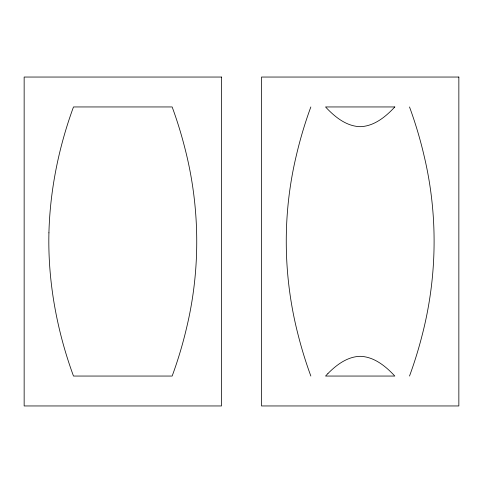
<?xml version="1.0" encoding="UTF-8"?>
<svg xmlns="http://www.w3.org/2000/svg" width="483" height="483" viewBox="0 0 483 483"><rect width="100%" height="100%" fill="white"/><g stroke="black" fill="none" stroke-linecap="round" stroke-linejoin="round"><path stroke-width="0.72" d="M310.847 106.948A414.118 414.118 0 0 0 296.266 155.768C282.199 214.706 283.044 276.946 298.301 335.564A414.994 414.994 0 0 0 310.847 376.052M409.512 106.948A414.118 414.118 0 0 1 424.086 155.768C438.159 214.706 437.314 276.946 422.057 335.564A414.994 414.994 0 0 1 409.512 376.052M48.928 232.824C48.089 267.413 52.442 302.05 60.943 335.564A414.994 414.994 0 0 0 73.488 376.052L172.159 376.052A414.118 414.118 0 0 0 186.734 327.233C200.801 268.294 199.956 206.054 184.699 147.436A414.994 414.994 0 0 0 172.153 106.948L73.488 106.948A414.118 414.118 0 0 0 58.914 155.768C53.07 181.04 49.592 206.881 48.928 232.824M394.816 106.948C385.736 116.735 374.15 126.274 360.179 126.685C346.208 126.274 334.616 116.735 325.542 106.948L394.816 106.948M327.933 373.552L325.542 376.052L394.816 376.052C385.736 366.265 374.15 356.726 360.179 356.315C347.434 356.641 336.518 364.798 327.933 373.552M221.492 77.045L24.15 77.045L24.15 405.955L221.492 405.955L221.492 77.045M458.85 77.045L261.508 77.045L261.508 405.955L458.85 405.955L458.85 77.045"/></g></svg>
